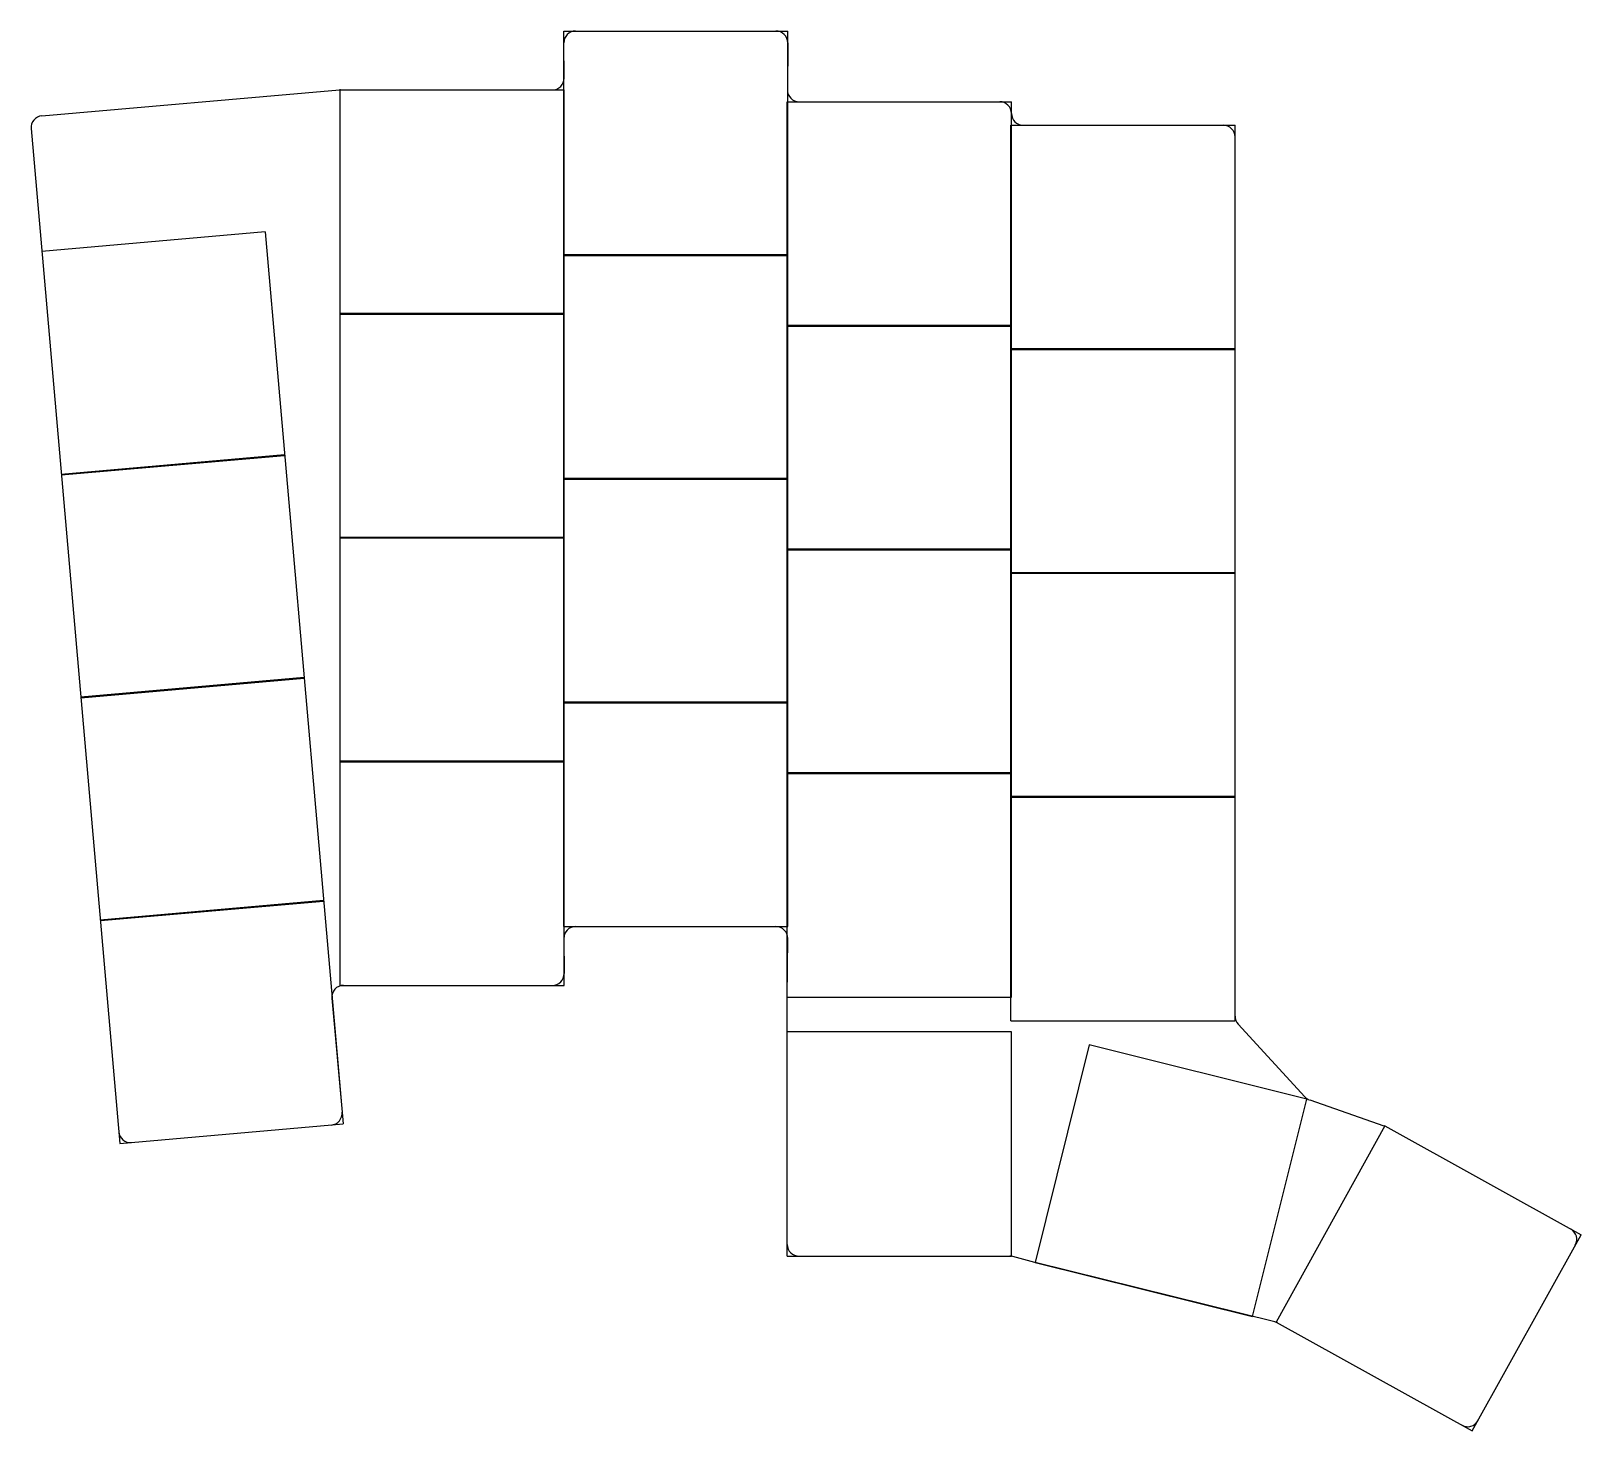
# Model space of a CAD drawing. Header units: millimetres. Extents: x 84 to 216, y -135 to -16.
import ezdxf

# ---------------------------------------------------------------- set-up
doc = ezdxf.new("R2010")
doc.units = ezdxf.units.MM

msp = doc.modelspace()

# ---------------------------------------------------------------- linework, layer by layer
for p, q in [((129.06, -15.84), (148.11, -15.84)), ((129.06, -91.89), (129.06, -15.84)), ((129.1, -19.83), (129.07, -16.85)), ((148.1, -16.85), (148.07, -20.83)), ((148.11, -91.89), (148.11, -15.84)), ((84.71, -23.04), (110.02, -20.84)), ((110.06, -20.84), (129.11, -20.84)), ((110.06, -96.89), (110.06, -20.84)), ((129.11, -96.89), (129.11, -20.84)), ((148.06, -21.84), (167.11, -21.84)), ((148.06, -119.89), (148.06, -21.84)), ((167.11, -97.89), (167.11, -21.84)), ((167.11, -22.83), (167.11, -22.84)), ((83.8, -24.12), (91.34, -110.32)), ((167.06, -23.84), (186.11, -23.84)), ((167.06, -99.89), (167.06, -23.84)), ((186.11, -99.89), (186.11, -23.84)), ((103.69, -32.9), (84.71, -34.56)), ((103.69, -32.9), (110.32, -108.66)), ((148.11, -34.84), (129.06, -34.84)), ((129.06, -34.89), (148.11, -34.89)), ((129.11, -39.84), (110.06, -39.84)), ((110.06, -39.89), (129.11, -39.89)), ((167.11, -40.84), (148.06, -40.84)), ((148.06, -40.89), (167.11, -40.89)), ((186.11, -42.84), (167.06, -42.84)), ((167.06, -42.89), (186.11, -42.89)), ((105.35, -51.83), (86.37, -53.49)), ((86.37, -53.54), (105.35, -51.88)), ((148.11, -53.84), (129.06, -53.84)), ((129.06, -53.89), (148.11, -53.89)), ((129.11, -58.84), (110.06, -58.84)), ((110.06, -58.89), (129.11, -58.89)), ((167.11, -59.84), (148.06, -59.84)), ((148.06, -59.89), (167.11, -59.89)), ((186.11, -61.84), (167.06, -61.84)), ((167.06, -61.89), (186.11, -61.89)), ((107, -70.75), (88.03, -72.41)), ((88.03, -72.46), (107.01, -70.8)), ((148.11, -72.84), (129.06, -72.84)), ((129.06, -72.89), (148.11, -72.89)), ((129.11, -77.84), (110.06, -77.84)), ((110.06, -77.89), (129.11, -77.89)), ((167.11, -78.84), (148.06, -78.84)), ((148.06, -78.89), (167.11, -78.89)), ((186.11, -80.84), (167.06, -80.84)), ((167.06, -80.89), (186.11, -80.89)), ((108.66, -89.68), (89.68, -91.34)), ((89.69, -91.39), (108.66, -89.73)), ((129.06, -91.89), (148.11, -91.89)), ((129.07, -92.9), (129.1, -95.88)), ((148.06, -97.89), (148.1, -92.9)), ((110.06, -96.89), (129.11, -96.89)), ((109.36, -97.98), (110.23, -107.66)), ((148.06, -97.89), (167.11, -97.89)), ((167.06, -99.89), (186.11, -99.89)), ((167.11, -100.84), (148.06, -100.84)), ((167.11, -119.89), (167.11, -100.84)), ((186.37, -100.18), (192.04, -106.35)), ((173.72, -101.93), (169.12, -120.41)), ((192.21, -106.54), (173.72, -101.93)), ((187.6, -125.02), (192.21, -106.54)), ((192.45, -106.62), (198.76, -108.81)), ((91.34, -110.32), (110.32, -108.66)), ((198.84, -108.83), (189.61, -125.5)), ((198.84, -108.83), (215.51, -118.07)), ((206.27, -134.73), (215.51, -118.07)), ((148.06, -119.89), (167.11, -119.89)), ((169.11, -120.41), (167.23, -119.92)), ((189.48, -125.46), (169.12, -120.41)), ((169.12, -120.41), (187.6, -125.02)), ((189.61, -125.5), (206.27, -134.73))]:
    msp.add_line(p, q)
for centre, start, end in [((130.07, -16.84), 90, 180.5729), ((147.1, -16.84), 359.5225, 90), ((110.1, -21.84), 90, 94.965), ((128.1, -19.84), 270, 0.5729), ((149.07, -20.84), 179.5225, 270), ((166.11, -22.84), 0.2865, 90), ((84.8, -24.04), 94.965, 185), ((168.11, -22.84), 180.2865, 270), ((185.11, -24.84), 0, 90), ((130.07, -92.89), 90, 180.5729), ((147.1, -92.89), 359.5225, 90), ((128.1, -95.89), 270, 0.5729), ((110.35, -97.89), 90, 185.1482), ((187.11, -99.5), 180, 222.5405), ((192.77, -105.67), 222.5405, 250.8966), ((109.23, -107.75), 275, 5.1482), ((198.44, -109.75), 61, 70.8966), ((92.25, -109.24), 185, 275), ((214.15, -118.46), 331, 61), ((149.06, -118.89), 180, 270), ((166.98, -120.89), 75.402, 90), ((169.36, -119.44), 255.402, 256.0661), ((189.24, -126.43), 61, 76.0661), ((205.88, -133.37), 241, 331)]:
    msp.add_arc(centre, 1, start, end)

doc.saveas('drawing.dxf')
